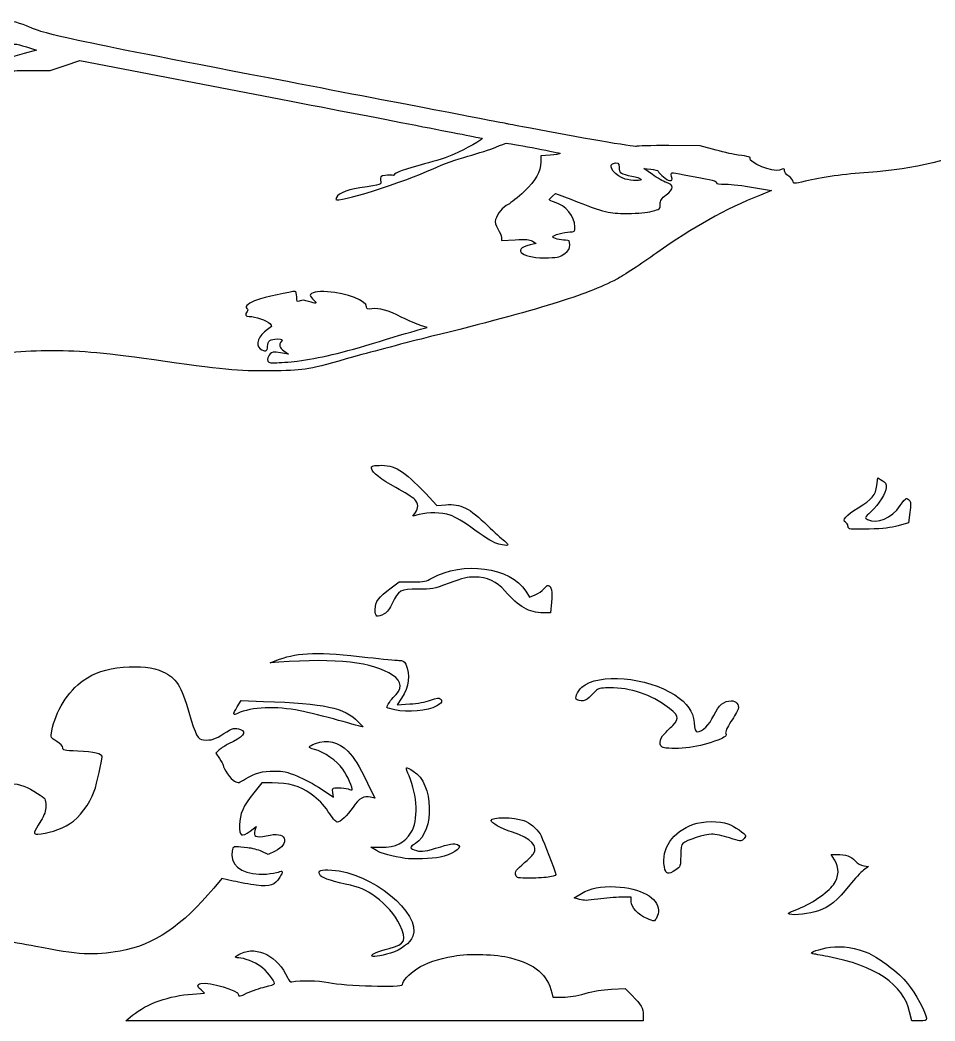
# Model space of a CAD drawing. Extents: x 0 to 500, y 0 to 193.
# Drawn here: x 67.2 to 126, y 0 to 64.4 of the extents above; entities that cross this region are included whole.
import ezdxf

# ---------------------------------------------------------------- set-up
doc = ezdxf.new("R2010")
doc.units = 0
doc.layers.add('Layer_1', color=7, linetype='CONTINUOUS')

msp = doc.modelspace()

# ---------------------------------------------------------------- linework, layer by layer
at = {"layer": 'Layer_1', "color": 7}
for points in [[(67.58224, 62.650893), (68.22707, 62.451483), (67.43067, 62.230583)], [(67.87707, 61.135833), (69.11869, 61.127833), (70.06792, 61.455313), (71.01715, 61.782783), (83.94126, 59.290433)], [(111.939, 56.018943), (110.92725, 56.298483), (108.89652, 56.304483)], [(101.26593, 55.689643), (100.66393, 55.637143), (100.66393, 55.250803)], [(107.84708, 54.441583), (107.30503, 54.832143), (107.74325, 54.785943)], [(114.34192, 53.615303), (115.49949, 53.413023), (114.79187, 53.126743)], [(101.41572, 53.056833), (101.61867, 53.231613), (102.59574, 52.856283)], [(98.13924, 50.390073), (98.13924, 50.197083), (99.01016, 50.243883)], [(100.12839, 50.151083), (100.3757, 50.011433), (99.97975, 49.920333)], [(92.92419, 44.495763), (93.36238, 44.614263), (92.94128, 44.736963)], [(84.15119, 43.095233), (84.43323, 42.889933), (83.91847, 42.972133)], [(122.28107, 34.434143), (122.34327, 34.928203), (122.61612, 34.773673)], [(93.25068, 33.940293), (93.98933, 33.161973), (94.56212, 33.203173)], [(92.84746, 32.582033), (92.44054, 32.480723), (92.60048, 32.696413)], [(124.41085, 32.712833), (124.31915, 32.039813), (123.66053, 31.857073)], [(91.03596, 27.860423), (91.56177, 28.250233), (92.41051, 28.250233)], [(99.69877, 27.657993), (99.95193, 27.257133), (100.3143, 27.410803)], [(101.35945, 26.946543), (101.28955, 26.259943), (100.83529, 26.259943)], [(83.81426, 23.079003), (83.26541, 23.038703), (83.86915, 23.265733)], [(81.14912, 20.197953), (81.39244, 20.607343), (82.8231, 20.558443)], [(91.70909, 20.756433), (91.44084, 20.343483), (92.23786, 20.393683)], [(87.65662, 19.339823), (87.65616, 19.339823)], [(79.98812, 17.437233), (79.76424, 17.226483), (80.00547, 16.880213)], [(83.38269, 15.312813), (82.71655, 15.311943), (82.20873, 14.680913)], [(86.5453, 14.929253), (87.33067, 14.409003), (87.28977, 14.708023)], [(89.52492, 15.298673), (89.99654, 14.327163), (89.71713, 14.401263)], [(81.96623, 12.220803), (82.35957, 12.511653), (82.28137, 12.263363)], [(90.10241, 10.958223), (89.74177, 11.173453), (90.3784, 11.176453)], [(83.57603, 10.924553), (83.13564, 10.708093), (82.72706, 10.901453)], [(91.93713, 10.462893), (91.93716, 10.463023)], [(119.56453, 10.361513), (119.33691, 10.720363), (119.70778, 10.720363)], [(121.44452, 9.979213), (121.75329, 9.933813), (121.42897, 9.695553)], [(80.88282, 9.003083), (80.14676, 9.177613), (79.63065, 8.551793)], [(103.16188, 7.819213), (102.82297, 7.917113), (103.2773, 8.198273)], [(106.4816, 7.669853), (106.4816, 7.964573), (105.83472, 7.964573)], [(78.27124, 1.736333), (79.03223, 1.785633), (78.81621, 1.997193)], [(105.21955, 2.047813), (106.09771, 2.086413), (106.5406, 1.638373)], [(101.37226, 1.821463), (101.44246, 1.534403), (102.06866, 1.537403)], [(107.25028, 0.382953), (107.25028, 0.003813), (90.61001, 0.003813), (73.96974, 0.003813), (74.41674, 0.376133), (74.41644, 0.375813)], [(124.99741, 0.003493), (124.52312, 0.003493), (124.39174, 0.592813)]]:
    msp.add_lwpolyline(points, dxfattribs=at)
for points in [[(106.08809, 54.156193)], [(85.00832, 42.450683)], [(120.50466, 31.660783)], [(97.96928, 30.667393)], [(90.01675, 26.470463)], [(91.27857, 20.023323)], [(108.53976, 17.586093)], [(108.61734, 9.916613)], [(99.06492, 9.373643)], [(107.50028, 6.584483)], [(116.66518, 6.875733)], [(89.79666, 4.202313)]]:
    msp.add_lwpolyline(points, close=True, dxfattribs=at)
for points in [[(67.78791, 63.923483), (67.32975, 64.141913), (66.44441, 64.381493), (66.09538, 64.381493)], [(84.37465, 60.417573), (70.74172, 63.038563), (68.76979, 63.455363), (67.78791, 63.923483)], [(66.51471, 62.728593), (66.76872, 62.888893), (66.82614, 62.884723), (67.58224, 62.650893)], [(67.43067, 62.230583), (66.63206, 62.009053), (65.83313, 61.696483), (65.70979, 61.557323)], [(66.63617, 61.097533), (66.63575, 61.122933), (67.19418, 61.140133), (67.87707, 61.135833)], [(98.52332, 57.700913), (98.40257, 57.722213), (92.03567, 58.944713), (84.37465, 60.417573)], [(83.94126, 59.290433), (91.04952, 57.919633), (96.8827, 56.785983), (96.90386, 56.771223)], [(100.0052, 57.418303), (99.31091, 57.552443), (98.64407, 57.679623), (98.52332, 57.700913)], [(106.8063, 56.252783), (106.751, 56.198983), (102.90281, 56.858463), (100.0052, 57.418303)], [(96.90386, 56.771223), (96.96996, 56.725123), (95.81173, 56.070003), (95.10097, 55.751363)], [(130.19177, 56.721023), (126.88221, 55.308293), (124.83962, 54.791323), (121.73953, 54.581823)], [(95.98531, 55.626273), (96.64202, 55.806623), (97.45036, 56.067673), (97.78161, 56.206383)], [(97.78161, 56.206383), (98.11286, 56.345103), (98.41528, 56.455263), (98.45366, 56.451203)], [(98.45366, 56.451203), (99.01361, 56.391903), (101.95152, 55.836413), (101.91618, 55.796533)], [(108.89652, 56.304483), (107.77961, 56.307483), (106.83902, 56.284583), (106.8063, 56.252783)], [(113.366, 55.690503), (113.1376, 55.717403), (112.49545, 55.865193), (111.939, 56.018943)], [(95.10097, 55.751363), (94.72795, 55.584143), (93.86351, 55.302293), (93.18001, 55.125043)], [(93.74846, 54.817863), (94.35917, 55.099273), (95.28604, 55.434243), (95.98531, 55.626273)], [(101.91618, 55.796533), (101.88968, 55.766633), (101.59703, 55.718433), (101.26593, 55.689643)], [(114.13664, 55.479883), (114.18024, 55.571083), (114.02871, 55.612463), (113.366, 55.690503)], [(116.02198, 54.732813), (115.60945, 54.578853), (114.00908, 55.213013), (114.13664, 55.479883)], [(87.49161, 52.845893), (87.49161, 52.572193), (91.86873, 53.951733), (93.74846, 54.817863)], [(93.18001, 55.125043), (91.98398, 54.814883), (91.2261, 54.536253), (91.22452, 54.406113)], [(100.66393, 55.250803), (100.66393, 54.608043), (100.36024, 54.069583), (99.59068, 53.347923)], [(106.08809, 54.156193), (105.47838, 54.341323), (104.95208, 54.978333), (105.28672, 55.126123)], [(105.28672, 55.126123), (105.59502, 55.262293), (105.71321, 55.199323), (105.71321, 54.898803)], [(105.71321, 54.898803), (105.71321, 54.548333), (105.81081, 54.481643), (106.52773, 54.342153)], [(107.74325, 54.785943), (107.98427, 54.760543), (108.19752, 54.706143), (108.21716, 54.665083)], [(116.34317, 54.678913), (116.37957, 54.833733), (116.31947, 54.843803), (116.02198, 54.732813)], [(90.66153, 54.389713), (90.35308, 54.342513), (90.32793, 54.315613), (90.36793, 54.076683)], [(91.11132, 54.392713), (91.04942, 54.419313), (90.84707, 54.417913), (90.66153, 54.389713)], [(91.22452, 54.406113), (91.2241, 54.372013), (91.17322, 54.366013), (91.11132, 54.392713)], [(106.79261, 54.050383), (106.59136, 54.052383), (106.27433, 54.099683), (106.08809, 54.156193)], [(106.52773, 54.342153), (107.17568, 54.216103), (107.33012, 54.045983), (106.79261, 54.050383)], [(108.75268, 53.930723), (108.55273, 53.996923), (108.14521, 54.226783), (107.84708, 54.441583)], [(108.21716, 54.665083), (108.31696, 54.456343), (108.76458, 54.083223), (108.94416, 54.059103)], [(108.94416, 54.059103), (109.12232, 54.035203), (109.14022, 54.067103), (109.08353, 54.311183)], [(109.08353, 54.311183), (109.02813, 54.549073), (109.04623, 54.585223), (109.20456, 54.553803)], [(109.20456, 54.553803), (109.46596, 54.501903), (110.94497, 54.226473), (111.50371, 54.125573)], [(111.50371, 54.125573), (111.78464, 54.074873), (111.97023, 53.996813), (111.97023, 53.929453)], [(116.6107, 54.337923), (116.44626, 54.451793), (116.32587, 54.605233), (116.34317, 54.678913)], [(116.90968, 53.981983), (116.90968, 54.063883), (116.77513, 54.224053), (116.6107, 54.337923)], [(121.73953, 54.581823), (120.2174, 54.478953), (118.71469, 54.270843), (117.67703, 54.019183)], [(89.02838, 53.584973), (88.07062, 53.435733), (87.49161, 53.157273), (87.49161, 52.845893)], [(90.36793, 54.076683), (90.41633, 53.787703), (90.48038, 53.811213), (89.02838, 53.584973)], [(108.73198, 53.138743), (109.23217, 53.524843), (109.23856, 53.769923), (108.75268, 53.930723)], [(111.97023, 53.929453), (111.97023, 53.844753), (112.11797, 53.817573), (112.5773, 53.817573)], [(112.5773, 53.817573), (112.91119, 53.817573), (113.70527, 53.726573), (114.34192, 53.615303)], [(117.67703, 54.019183), (116.93516, 53.839263), (116.90968, 53.838033), (116.90968, 53.981983)], [(99.59068, 53.347923), (99.20298, 52.984343), (98.7429, 52.613223), (98.56828, 52.523183)], [(101.54649, 52.668093), (101.15702, 52.780593), (101.14308, 52.822023), (101.41572, 53.056833)], [(102.59574, 52.856283), (104.93991, 51.955803), (104.99387, 51.942143), (106.20728, 51.942143)], [(114.79187, 53.126743), (112.49687, 52.198263), (110.45677, 51.057903), (108.1283, 49.401973)], [(108.34778, 52.532453), (108.34778, 52.778903), (108.42628, 52.902763), (108.73198, 53.138743)], [(98.56828, 52.523183), (98.22239, 52.344853), (97.88035, 51.930023), (97.76091, 51.544023)], [(102.85932, 51.072083), (102.85932, 51.750943), (102.27893, 52.456523), (101.54649, 52.668093)], [(107.82638, 52.082433), (108.32935, 52.217773), (108.34778, 52.233683), (108.34778, 52.532453)], [(97.76091, 51.544023), (97.70731, 51.370803), (97.75191, 51.194123), (97.91217, 50.941033)], [(106.20728, 51.942143), (107.00873, 51.942143), (107.44569, 51.980043), (107.82638, 52.082433)], [(97.91217, 50.941033), (98.03706, 50.744153), (98.13924, 50.496213), (98.13924, 50.390073)], [(102.53373, 50.755633), (102.84216, 50.755633), (102.85932, 50.772333), (102.85932, 51.072083)], [(99.01016, 50.243883), (99.75388, 50.283883), (99.91721, 50.270283), (100.12839, 50.151083)], [(101.43231, 50.433353), (101.43231, 50.536983), (102.17956, 50.755633), (102.53373, 50.755633)], [(102.26273, 50.219783), (101.92926, 50.219783), (101.43231, 50.347593), (101.43231, 50.433353)], [(102.53001, 49.914793), (102.53001, 50.186903), (102.50121, 50.219783), (102.26273, 50.219783)], [(99.97975, 49.920333), (98.6983, 49.625413), (99.56749, 49.014763), (101.1676, 49.085823)], [(102.21518, 49.364083), (102.45013, 49.547463), (102.53001, 49.687183), (102.53001, 49.914793)], [(101.1676, 49.085823), (101.82604, 49.115023), (101.93227, 49.143323), (102.21518, 49.364083)], [(108.1283, 49.401973), (107.13214, 48.693543), (105.97133, 47.933973), (105.54872, 47.714043)], [(105.54872, 47.714043), (103.54412, 46.670823), (100.59301, 45.759013), (93.58386, 44.017243)], [(82.44735, 46.394203), (81.9012, 46.199813), (81.61078, 45.963383), (81.76204, 45.836283)], [(84.87971, 46.928243), (84.66269, 46.928243), (82.79673, 46.518563), (82.44735, 46.394203)], [(84.96681, 46.581073), (84.96681, 46.772023), (84.92761, 46.928243), (84.87971, 46.928243)], [(85.18536, 46.315483), (84.98207, 46.239583), (84.96681, 46.258183), (84.96681, 46.581073)], [(85.72875, 46.279883), (85.48476, 46.367883), (85.3495, 46.376683), (85.18536, 46.315483)], [(86.07247, 46.364483), (86.32918, 46.136883), (86.20804, 46.107083), (85.72875, 46.279883)], [(86.94911, 46.901603), (86.29223, 46.949503), (85.84496, 46.854903), (85.84496, 46.667983)], [(85.84496, 46.667983), (85.84496, 46.611983), (85.94734, 46.475403), (86.07247, 46.364483)], [(89.46735, 45.931123), (89.46735, 46.326713), (88.21504, 46.809333), (86.94911, 46.901603)], [(81.76204, 45.836283), (81.83744, 45.772883), (81.84364, 45.695713), (81.77894, 45.624343)], [(89.8007, 45.807393), (89.50936, 45.766793), (89.46735, 45.782293), (89.46735, 45.931123)], [(91.73471, 45.258513), (90.83471, 45.715523), (90.27697, 45.873813), (89.8007, 45.807393)], [(81.77894, 45.624343), (81.60792, 45.435773), (81.66133, 45.320793), (81.92075, 45.319023)], [(81.92075, 45.319023), (82.29315, 45.316023), (83.0491, 45.053553), (83.24512, 44.858383)], [(92.94128, 44.736963), (92.70967, 44.804463), (92.16671, 45.039153), (91.73471, 45.258513)], [(83.09326, 44.473773), (82.50469, 44.090363), (82.28162, 43.504463), (82.62382, 43.240763)], [(83.24512, 44.858383), (83.4094, 44.694833), (83.40136, 44.674483), (83.09326, 44.473773)], [(90.29062, 43.710113), (91.49808, 44.077053), (92.68319, 44.430593), (92.92419, 44.495763)], [(83.10077, 43.391663), (83.10077, 43.749543), (83.2556, 43.866273), (83.73031, 43.866273)], [(83.73031, 43.866273), (84.05825, 43.866273), (84.08457, 43.850873), (83.98278, 43.718203)], [(93.58386, 44.017243), (92.01416, 43.627173), (89.81603, 43.050133), (88.69913, 42.734933)], [(82.62382, 43.240763), (82.92245, 43.010643), (83.10077, 43.067053), (83.10077, 43.391663)], [(83.98278, 43.718203), (83.80269, 43.483533), (83.84799, 43.315923), (84.15119, 43.095233)], [(85.00828, 42.450653), (86.39404, 42.619163), (87.81744, 42.958553), (90.29062, 43.710113)], [(69.21323, 43.100663), (67.38203, 43.100663), (65.79763, 42.962933), (63.88797, 42.637733)], [(76.51474, 42.418393), (72.51461, 42.980653), (71.23024, 43.100663), (69.21323, 43.100663)], [(83.25224, 42.909833), (83.16894, 42.830333), (83.10077, 42.668613), (83.10077, 42.550363)], [(83.10077, 42.550363), (83.10077, 42.347513), (83.12787, 42.335343), (83.58035, 42.335343)], [(83.91847, 42.972133), (83.46078, 43.045133), (83.38691, 43.038233), (83.25224, 42.909833)], [(88.69913, 42.734933), (85.63706, 41.870773), (85.60722, 41.865393), (83.6194, 41.820253)], [(83.6194, 41.820253), (81.45628, 41.771153), (80.6168, 41.841853), (76.51474, 42.418393)], [(83.58035, 42.335343), (83.84412, 42.335343), (84.48671, 42.387243), (85.00832, 42.450683)], [(89.77713, 35.560663), (89.74643, 35.693453), (89.81183, 35.716883), (90.27021, 35.737293)], [(91.34515, 34.307723), (90.36559, 34.832083), (89.85034, 35.243793), (89.77713, 35.560663)], [(90.27021, 35.737293), (91.25745, 35.781293), (91.83276, 35.434393), (93.25068, 33.940293)], [(122.61612, 34.773673), (122.82891, 34.653153), (122.88645, 34.552183), (122.87754, 34.315013)], [(92.55778, 33.553523), (92.44712, 33.670553), (91.90144, 34.009943), (91.34515, 34.307723)], [(121.08625, 33.010323), (121.97298, 33.552313), (122.20482, 33.828573), (122.28107, 34.434143)], [(122.87754, 34.315013), (122.86374, 33.947483), (122.43515, 33.271053), (121.88494, 32.748353)], [(92.60048, 32.696413), (92.81614, 32.987233), (92.80073, 33.296583), (92.55778, 33.553523)], [(123.78436, 33.148883), (123.95774, 33.400673), (124.13058, 33.607123), (124.16847, 33.607683)], [(124.16847, 33.607683), (124.20637, 33.608553), (124.29702, 33.558583), (124.36995, 33.497273)], [(124.36995, 33.497273), (124.46745, 33.415373), (124.47826, 33.207633), (124.41085, 32.712833)], [(94.56212, 33.203173), (95.54341, 33.273773), (96.07543, 33.006273), (97.2588, 31.847133)], [(120.26055, 32.076023), (120.0167, 32.217153), (120.28465, 32.520393), (121.08625, 33.010323)], [(121.68574, 32.259053), (122.30598, 31.942773), (123.22106, 32.330753), (123.78436, 33.148883)], [(94.84172, 32.531833), (94.27684, 32.710533), (93.44738, 32.731423), (92.84746, 32.582033)], [(96.43338, 31.574203), (95.7139, 32.098293), (95.1614, 32.430713), (94.84172, 32.531833)], [(121.88494, 32.748353), (121.49851, 32.381253), (121.48951, 32.359113), (121.68574, 32.259053)], [(97.96929, 30.667443), (97.65951, 30.741743), (97.22017, 31.001073), (96.43338, 31.574203)], [(97.2588, 31.847133), (97.66762, 31.446683), (98.1492, 31.009233), (98.32897, 30.875013)], [(120.42232, 31.851433), (120.42232, 31.923433), (120.34952, 32.024533), (120.26055, 32.076023)], [(120.50462, 31.660763), (120.45932, 31.693563), (120.42232, 31.779403), (120.42232, 31.851433)], [(121.79445, 31.637683), (121.13035, 31.617583), (120.54994, 31.627683), (120.50466, 31.660783)], [(123.66053, 31.857073), (123.15531, 31.716883), (122.72066, 31.665783), (121.79445, 31.637683)], [(98.32897, 30.875013), (98.71317, 30.588203), (98.59182, 30.518163), (97.96928, 30.667393)], [(93.66369, 28.482713), (95.63872, 29.618013), (98.7275, 29.195923), (99.69877, 27.657993)], [(92.41051, 28.250233), (93.1939, 28.250233), (93.2904, 28.268133), (93.66369, 28.482713)], [(96.42153, 28.556423), (95.93912, 28.556423), (95.66843, 28.491723), (94.76904, 28.161673)], [(98.35866, 27.679013), (97.84631, 28.267943), (97.20942, 28.556423), (96.42153, 28.556423)], [(90.01676, 26.470463), (90.01759, 26.980143), (90.2185, 27.254403), (91.03596, 27.860423)], [(92.779, 27.776223), (91.65337, 27.787723), (91.47953, 27.694523), (91.13044, 26.893073)], [(94.76904, 28.161673), (93.71113, 27.773393), (93.67843, 27.767063), (92.779, 27.776223)], [(100.3143, 27.410803), (100.5136, 27.495303), (100.76022, 27.666883), (100.86234, 27.792043)], [(100.86234, 27.792043), (100.96446, 27.917213), (101.08628, 28.019833), (101.13306, 28.020103)], [(101.13306, 28.020103), (101.33392, 28.021103), (101.42492, 27.589733), (101.35945, 26.946543)], [(100.83529, 26.259943), (99.89623, 26.259943), (99.29197, 26.606173), (98.35866, 27.679013)], [(90.60414, 26.188423), (90.12391, 25.924993), (90.01612, 25.976743), (90.01675, 26.470463)], [(91.13044, 26.893073), (90.96875, 26.521843), (90.79994, 26.295823), (90.60414, 26.188423)], [(91.13529, 22.248713), (89.90848, 23.079603), (87.51793, 23.350723), (83.81426, 23.079003)], [(83.86915, 23.265733), (85.08278, 23.722093), (86.41432, 23.751363), (89.55172, 23.390643)], [(89.55172, 23.390643), (90.47351, 23.284663), (91.37116, 23.197943), (91.5465, 23.197943)], [(91.5465, 23.197943), (91.80983, 23.197943), (91.8849, 23.154643), (91.97806, 22.949153)], [(71.24256, 21.899873), (71.99518, 22.426273), (72.66077, 22.647523), (73.8107, 22.753563)], [(73.8107, 22.753563), (74.87843, 22.852063), (75.71301, 22.756563), (76.36716, 22.460583)], [(91.97806, 22.949153), (92.29419, 22.251833), (92.20426, 21.518723), (91.70909, 20.756433)], [(69.2206, 18.660783), (69.43529, 19.893493), (70.25781, 21.211123), (71.24256, 21.899873)], [(76.36716, 22.460583), (77.2093, 22.079783), (77.555, 21.541533), (78.03958, 19.856613)], [(91.17719, 20.800583), (91.78313, 21.355933), (91.76973, 21.819003), (91.13529, 22.248713)], [(103.3103, 21.468893), (104.36381, 22.402883), (107.50711, 22.141023), (109.28029, 20.971543)], [(102.99902, 20.657273), (102.82185, 20.735773), (102.99602, 21.190453), (103.3103, 21.468893)], [(104.83863, 21.423953), (104.41516, 21.402453), (104.31504, 21.362553), (104.10486, 21.131143)], [(108.64953, 20.316573), (107.52838, 21.105863), (106.19648, 21.492893), (104.83863, 21.423953)], [(90.80012, 20.134843), (90.69021, 20.137843), (90.94484, 20.587633), (91.17719, 20.800583)], [(92.23786, 20.393683), (92.76092, 20.426583), (93.22041, 20.510403), (93.57462, 20.637363)], [(93.57462, 20.637363), (93.99568, 20.788293), (94.13409, 20.809143), (94.20411, 20.732163)], [(94.20411, 20.732163), (94.35821, 20.562783), (94.30806, 20.462103), (93.97113, 20.264393)], [(104.10486, 21.131143), (103.63194, 20.610543), (103.36383, 20.495653), (102.99902, 20.657273)], [(109.28029, 20.971543), (110.11993, 20.417773), (110.46117, 19.931163), (110.52177, 19.201203)], [(81.15412, 19.786853), (80.84539, 19.645783), (80.84485, 19.686783), (81.14912, 20.197953)], [(85.18635, 19.953813), (83.65156, 20.265023), (82.056, 20.198943), (81.15412, 19.786853)], [(82.8231, 20.558443), (86.82533, 20.421653), (88.02321, 20.163603), (88.93201, 19.242473)], [(91.27854, 20.023383), (91.03705, 20.084083), (90.82176, 20.134213), (90.80012, 20.134843)], [(93.97113, 20.264393), (93.40319, 19.931133), (92.10733, 19.815113), (91.27857, 20.023323)], [(109.15231, 19.017573), (109.62821, 19.501103), (109.56092, 19.674963), (108.64953, 20.316573)], [(111.79629, 19.657623), (112.11419, 20.323323), (112.43839, 20.595293), (112.91403, 20.595293)], [(113.35884, 20.060163), (113.32564, 19.944543), (113.11927, 19.582903), (112.90015, 19.256513)], [(112.91403, 20.595293), (113.2309, 20.595293), (113.44012, 20.343583), (113.35884, 20.060163)], [(78.03958, 19.856613), (78.47814, 18.331713), (78.59356, 18.114073), (78.98053, 18.082183)], [(87.65616, 19.339823), (86.81093, 19.573463), (85.69952, 19.849773), (85.18635, 19.953813)], [(89.2261, 18.913113), (89.2081, 18.914113), (88.50184, 19.106173), (87.65662, 19.339823)], [(110.73025, 18.605013), (111.06384, 18.605013), (111.49862, 19.034323), (111.79629, 19.657623)], [(80.28712, 18.488773), (80.84379, 18.848943), (80.99752, 18.887433), (81.35162, 18.755273)], [(81.35162, 18.755273), (81.79196, 18.590923), (81.51957, 18.259153), (80.58611, 17.822853)], [(88.93201, 19.242473), (89.11176, 19.060273), (89.2441, 18.912073), (89.2261, 18.913113)], [(108.60347, 18.460373), (108.74415, 18.603083), (108.99113, 18.853823), (109.15231, 19.017573)], [(110.52177, 19.201203), (110.55947, 18.747613), (110.60927, 18.605013), (110.73025, 18.605013)], [(112.90015, 19.256513), (112.63515, 18.861803), (112.52344, 18.602803), (112.56655, 18.483043)], [(69.53604, 17.976893), (69.14812, 18.216393), (69.14455, 18.224133), (69.2206, 18.660783)], [(78.98053, 18.082183), (79.46651, 18.042183), (79.71757, 18.120283), (80.28712, 18.488773)], [(86.17842, 17.851673), (86.93893, 18.136103), (87.64436, 17.965773), (88.25056, 17.351333)], [(108.53977, 17.586093), (108.25024, 17.638893), (108.28669, 18.139043), (108.60347, 18.460373)], [(112.05372, 18.070453), (110.96917, 17.633863), (109.43671, 17.422633), (108.53976, 17.586093)], [(112.56655, 18.483043), (112.62225, 18.328193), (112.55045, 18.270423), (112.05372, 18.070453)], [(69.9284, 17.567983), (69.9284, 17.662883), (69.75951, 17.838933), (69.53604, 17.976893)], [(70.88888, 17.361473), (69.993, 17.398673), (69.9284, 17.412473), (69.9284, 17.567983)], [(80.58611, 17.822853), (80.38036, 17.726653), (80.11126, 17.553153), (79.98812, 17.437233)], [(86.11112, 17.469193), (85.65991, 17.582973), (85.67399, 17.663023), (86.17842, 17.851673)], [(87.92534, 16.207773), (87.55733, 16.734453), (86.72225, 17.315083), (86.11112, 17.469193)], [(72.45309, 16.984543), (72.45309, 17.197703), (71.95735, 17.317163), (70.88888, 17.361473)], [(71.9457, 14.777403), (72.12114, 15.284793), (72.45309, 16.728743), (72.45309, 16.984543)], [(80.00547, 16.880213), (80.13816, 16.689763), (80.24671, 16.501703), (80.24671, 16.462313)], [(88.25056, 17.351333), (88.68859, 16.907353), (88.94262, 16.498163), (89.52492, 15.298673)], [(80.24671, 16.462313), (80.24671, 16.236923), (80.74174, 15.520853), (80.9695, 15.416783)], [(88.53077, 14.866943), (88.60967, 14.928343), (88.22691, 15.776203), (87.92534, 16.207773)], [(92.19166, 15.760773), (92.07342, 16.027983), (91.99964, 16.262623), (92.02772, 16.282203)], [(92.02772, 16.282203), (92.05582, 16.301803), (92.2544, 16.210303), (92.46907, 16.078813)], [(80.9695, 15.416783), (81.22438, 15.300323), (81.25259, 15.306743), (81.68593, 15.579763)], [(81.68593, 15.579763), (82.28526, 15.957353), (82.73741, 16.078743), (83.54456, 16.078743)], [(83.54456, 16.078743), (84.13124, 16.078743), (84.31149, 16.039443), (84.98746, 15.764123)], [(84.98746, 15.764123), (85.41232, 15.591093), (86.11334, 15.215403), (86.5453, 14.929253)], [(92.33433, 12.137383), (92.80197, 12.871393), (92.7367, 14.529133), (92.19166, 15.760773)], [(92.46907, 16.078813), (93.76954, 15.282543), (93.86096, 12.194143), (92.60679, 11.426213)], [(66.534, 15.288543), (67.20826, 15.232843), (67.63538, 15.076873), (68.29911, 14.643913)], [(85.89443, 14.598023), (85.13182, 15.136743), (84.51011, 15.313663), (83.38269, 15.312813)], [(87.28977, 14.708023), (87.24897, 15.006553), (87.24957, 15.007043), (87.65182, 15.007043)], [(87.65182, 15.007043), (87.87343, 15.007043), (88.15453, 14.969843), (88.27648, 14.924343)], [(88.27648, 14.924343), (88.39843, 14.878843), (88.51286, 14.852943), (88.53077, 14.866943)], [(68.29911, 14.643913), (68.81936, 14.304553), (68.8307, 14.287433), (68.8307, 13.842033)], [(70.36533, 12.685483), (71.0035, 13.085613), (71.6622, 13.957513), (71.9457, 14.777403)], [(82.20873, 14.680913), (81.51773, 13.822263), (81.30299, 13.333513), (81.29563, 12.602713)], [(86.99906, 13.460053), (86.67177, 13.958763), (86.39336, 14.245563), (85.89443, 14.598023)], [(89.71713, 14.401263), (89.30347, 14.510933), (88.98916, 14.328463), (88.59194, 13.748053)], [(68.8307, 13.842033), (68.8307, 13.509073), (68.7456, 13.249883), (68.51365, 12.876493)], [(88.59194, 13.748053), (88.22456, 13.211223), (87.76754, 12.785353), (87.56409, 12.790253)], [(68.51365, 12.876493), (68.01063, 12.066733), (68.00069, 12.021623), (68.32523, 12.021623)], [(87.56409, 12.790253), (87.49399, 12.792253), (87.23972, 13.093353), (86.99906, 13.460053)], [(97.48051, 12.905733), (97.48051, 13.133123), (98.93444, 13.126183), (99.5805, 12.895733)], [(98.84848, 12.145163), (98.06958, 12.396123), (97.48051, 12.723633), (97.48051, 12.905733)], [(99.5805, 12.895733), (99.95186, 12.763243), (100.40739, 12.384563), (100.61777, 12.033443)], [(110.48817, 12.657923), (111.05168, 12.865703), (112.19048, 12.881573), (112.70589, 12.688823)], [(68.32523, 12.021623), (68.84371, 12.021623), (69.80589, 12.334723), (70.36533, 12.685483)], [(81.29563, 12.602713), (81.28863, 11.874873), (81.40699, 11.807293), (81.96623, 12.220803)], [(82.28137, 12.263363), (82.15577, 11.864563), (82.33797, 11.778373), (83.01177, 11.917903)], [(108.61734, 9.916613), (108.40599, 11.096273), (109.12997, 12.157103), (110.48817, 12.657923)], [(112.70589, 12.688823), (113.11482, 12.535893), (113.83614, 12.038713), (113.83614, 11.909783)], [(83.01177, 11.917903), (83.69268, 12.058913), (84.06234, 12.006303), (84.1526, 11.755533)], [(84.1526, 11.755533), (84.25959, 11.458233), (84.05143, 11.158233), (83.57603, 10.924553)], [(90.3784, 11.176453), (91.37108, 11.181453), (91.88656, 11.434543), (92.33433, 12.137383)], [(100.18352, 10.738783), (100.54545, 11.226863), (100.03736, 11.762103), (98.84848, 12.145163)], [(100.61777, 12.033443), (100.75002, 11.812693), (101.27971, 10.478993), (101.61581, 9.520473)], [(111.65587, 12.021563), (111.23582, 12.021563), (110.04287, 11.637273), (109.80211, 11.424673)], [(112.79691, 11.779663), (112.38896, 11.912803), (111.8755, 12.021643), (111.65587, 12.021563)], [(113.68739, 11.679473), (113.54465, 11.543343), (113.50871, 11.547383), (112.79691, 11.779663)], [(113.83614, 11.909783), (113.83614, 11.861083), (113.76924, 11.757493), (113.68739, 11.679473)], [(81.10454, 11.213133), (80.87356, 11.245333), (80.79559, 11.108733), (80.79559, 10.671703)], [(81.80401, 11.141033), (81.52106, 11.166433), (81.20629, 11.198933), (81.10454, 11.213133)], [(82.72706, 10.901453), (82.50234, 11.007793), (82.08697, 11.115613), (81.80401, 11.141033)], [(91.93716, 10.463023), (91.14699, 10.574893), (90.41255, 10.773113), (90.10241, 10.958223)], [(92.60679, 11.426213), (92.20534, 11.180413), (92.21973, 11.078723), (92.67289, 10.958563)], [(92.67289, 10.958563), (93.00453, 10.870663), (93.28946, 10.916463), (94.2285, 11.208583)], [(95.39375, 11.295283), (95.60492, 11.117833), (94.92323, 10.688323), (94.18914, 10.536293)], [(94.2285, 11.208583), (94.96669, 11.438253), (95.20273, 11.455823), (95.39375, 11.295283)], [(109.80211, 11.424673), (109.71571, 11.348373), (109.6649, 11.051823), (109.6649, 10.623313)], [(80.79559, 10.671703), (80.79559, 9.857623), (81.7502, 9.334963), (83.02212, 9.452633)], [(94.18914, 10.536293), (93.64968, 10.424583), (92.47753, 10.386363), (91.93713, 10.462893)], [(99.62299, 10.186173), (99.84057, 10.367783), (100.09281, 10.616463), (100.18352, 10.738783)], [(109.6649, 10.623313), (109.6649, 9.973573), (109.6506, 9.933083), (109.34404, 9.719353)], [(119.49263, 8.766313), (119.8591, 9.288663), (119.88473, 9.856793), (119.56453, 10.361513)], [(119.70778, 10.720363), (120.27377, 10.720363), (120.60959, 10.600123), (120.88506, 10.298823)], [(83.78775, 9.582393), (84.09928, 9.698653), (84.11738, 9.631193), (83.87885, 9.243093)], [(86.44959, 9.417043), (86.32662, 9.687233), (86.48589, 9.747163), (87.21812, 9.706163)], [(87.21812, 9.706163), (89.77903, 9.562813), (93.00699, 6.929833), (92.4357, 5.450303)], [(99.06492, 9.373623), (98.98672, 9.590973), (99.08982, 9.741163), (99.62299, 10.186173)], [(109.34404, 9.719353), (108.85989, 9.381713), (108.70568, 9.423583), (108.61734, 9.916613)], [(121.42897, 9.695553), (121.25061, 9.564513), (120.85008, 9.139773), (120.53892, 8.751673)], [(120.88506, 10.298823), (121.04163, 10.127573), (121.25169, 10.007573), (121.44452, 9.979213)], [(83.87885, 9.243093), (83.55339, 8.713593), (83.29114, 8.625613), (82.37118, 8.737263)], [(83.02212, 9.452633), (83.32774, 9.480933), (83.67227, 9.539333), (83.78775, 9.582393)], [(88.09524, 8.810803), (87.05353, 9.041603), (86.53323, 9.233273), (86.44959, 9.417043)], [(99.97985, 9.189823), (99.17473, 9.188953), (99.12783, 9.198823), (99.06492, 9.373643)], [(101.25133, 9.272123), (101.01876, 9.227123), (100.4466, 9.190023), (99.97985, 9.189823)], [(101.61581, 9.520473), (101.66511, 9.379943), (101.60781, 9.341233), (101.25133, 9.272123)], [(79.63065, 8.551793), (77.6504, 6.150623), (75.75024, 4.870613), (73.60573, 4.493223)], [(82.37118, 8.737263), (81.95742, 8.787463), (81.28766, 8.907103), (80.88282, 9.003083)], [(90.03265, 7.988213), (89.38262, 8.457023), (89.04499, 8.600373), (88.09524, 8.810803)], [(103.2773, 8.198273), (103.85, 8.552703), (104.51034, 8.684853), (105.46937, 8.637003)], [(105.46937, 8.637003), (107.07111, 8.557103), (108.2379, 7.921953), (108.2379, 7.129983)], [(117.07956, 7.152433), (117.94905, 7.469903), (119.14362, 8.268833), (119.49263, 8.766313)], [(120.53892, 8.751673), (119.73259, 7.745993), (119.22699, 7.328013), (118.53498, 7.095043)], [(91.60576, 6.177253), (91.27874, 6.856613), (90.73708, 7.480183), (90.03265, 7.988213)], [(104.34432, 7.842913), (103.64259, 7.741713), (103.44383, 7.737723), (103.16188, 7.819213)], [(105.83472, 7.964573), (105.47894, 7.964573), (104.80826, 7.909773), (104.34432, 7.842913)], [(107.50028, 6.584433), (106.95557, 6.816043), (106.4816, 7.321073), (106.4816, 7.669853)], [(108.2379, 7.129983), (108.2379, 6.835663), (108.05323, 6.433323), (107.91842, 6.433913)], [(116.66522, 6.875733), (116.51606, 6.919933), (116.60442, 6.978933), (117.07956, 7.152433)], [(118.53498, 7.095043), (117.92504, 6.889693), (116.98855, 6.779853), (116.66518, 6.875733)], [(107.91842, 6.433913), (107.88282, 6.433913), (107.69467, 6.501813), (107.50028, 6.584483)], [(90.92084, 4.673153), (91.95674, 4.941723), (92.07524, 5.201943), (91.60576, 6.177253)], [(68.19546, 4.792223), (66.60469, 5.106883), (64.8451, 5.360533), (64.24789, 5.361273)], [(92.4357, 5.450303), (92.2693, 5.019353), (91.68126, 4.577193), (91.00454, 4.374173)], [(73.60573, 4.493223), (71.94187, 4.200423), (70.89485, 4.258293), (68.19546, 4.792223)], [(81.37976, 4.347643), (82.43255, 4.847453), (83.77038, 4.154023), (84.37038, 2.797513)], [(89.79666, 4.202313), (89.79666, 4.320143), (90.18245, 4.481723), (90.92084, 4.673153)], [(118.11714, 4.339283), (117.8782, 4.396783), (118.58914, 4.645163), (119.29407, 4.750453)], [(119.29407, 4.750453), (120.0155, 4.858203), (120.98854, 4.702853), (121.76293, 4.356333)], [(81.23938, 4.060583), (80.91945, 4.060583), (80.96309, 4.149783), (81.37976, 4.347643)], [(82.66602, 3.510163), (82.25696, 3.795423), (81.5697, 4.060583), (81.23938, 4.060583)], [(91.00454, 4.374173), (90.30206, 4.163423), (89.79666, 4.091523), (89.79666, 4.202313)], [(92.70486, 3.362743), (93.28887, 3.738153), (94.03756, 3.997833), (95.06457, 4.181193)], [(95.06457, 4.181193), (96.04964, 4.357083), (97.83784, 4.300523), (98.71458, 4.065743)], [(98.71458, 4.065743), (100.33325, 3.632303), (101.08434, 2.998053), (101.37226, 1.821463)], [(119.13673, 4.141283), (118.66652, 4.228383), (118.2077, 4.317493), (118.11714, 4.339283)], [(124.39174, 0.592813), (124.00211, 2.340573), (122.16656, 3.580033), (119.13673, 4.141283)], [(121.76293, 4.356333), (122.52031, 4.017413), (123.69423, 3.105213), (124.25381, 2.420783)], [(83.53909, 2.409613), (83.53709, 2.599453), (82.99753, 3.278973), (82.66602, 3.510163)], [(91.77286, 2.339723), (91.77286, 2.570103), (92.19836, 3.037163), (92.70486, 3.362743)], [(84.37038, 2.797513), (84.45518, 2.605753), (84.56126, 2.501873), (84.65417, 2.519573)], [(84.65417, 2.519573), (85.26043, 2.635033), (86.32315, 2.613273), (87.01452, 2.471073)], [(78.81621, 1.997193), (78.54496, 2.262853), (78.54422, 2.353793), (78.81321, 2.413243)], [(78.81321, 2.413243), (79.36207, 2.534733), (81.23501, 1.975013), (81.23501, 1.689503)], [(81.78892, 1.804763), (82.09358, 1.947733), (82.61224, 2.123923), (82.9415, 2.196303)], [(82.9415, 2.196303), (83.27077, 2.268703), (83.53968, 2.364673), (83.53909, 2.409613)], [(87.01452, 2.471073), (88.05885, 2.256443), (91.77286, 2.153913), (91.77286, 2.339723)], [(103.51813, 1.774643), (104.11117, 1.943633), (104.58697, 2.020033), (105.21955, 2.047813)], [(124.25381, 2.420783), (124.74763, 1.816793), (125.46893, 0.486053), (125.47071, 0.175733)], [(74.41644, 0.375813), (75.30951, 1.119673), (76.7835, 1.639913), (78.27124, 1.736333)], [(81.23501, 1.689503), (81.23501, 1.562833), (81.30401, 1.577193), (81.78892, 1.804763)], [(102.06866, 1.537403), (102.50845, 1.539403), (102.93992, 1.609903), (103.51813, 1.774643)], [(106.5406, 1.638373), (107.1329, 1.039183), (107.25028, 0.831533), (107.25028, 0.382953)], [(125.47071, 0.175733), (125.47171, 0.023593), (125.41641, 0.003493), (124.99741, 0.003493)]]:
    msp.add_open_spline(points, degree=3, dxfattribs=at)

doc.saveas('drawing.dxf')
